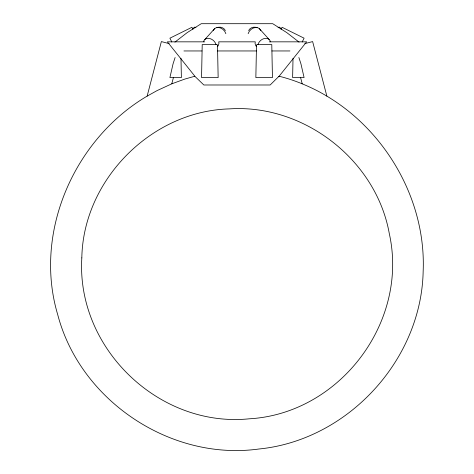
<?xml version="1.0" encoding="UTF-8"?>
<svg xmlns="http://www.w3.org/2000/svg" width="474" height="474" viewBox="0 0 474 474"><rect width="100%" height="100%" fill="white"/><g stroke="black" fill="none" stroke-linecap="round" stroke-linejoin="round"><path stroke-width="0.71" d="M293.015 58.426L292.63 77.576L304.089 77.576L300.925 63.783L298.881 57.52M217.341 46.612L217.501 45.338L218.153 77.576L201.551 77.576L202.214 44.574L217.388 44.574M278.86 76.409L270.162 84.988L203.838 84.988L195.235 76.67L167.358 41.836L204.721 41.836M203.624 41.836L203.832 40.906A7.14 5.404 42 0 1 210.118 38.637A7.14 5.404 42 0 1 216.031 44.574M279.251 76.267C292.328 79.513 304.942 84.485 316.934 90.605C382.388 124.395 426.304 197.403 423.158 271.312C421.404 360.317 347.489 440.275 258.899 449.008C170.711 461.196 80.177 400.702 57.692 314.564C33.192 232.408 74.24 139.083 147.136 96.121L161.367 41.588L169.171 43.626M147.136 96.121L157.066 90.605L171.789 83.821L173.419 77.576M193.191 28.843L194.014 27.451L194.761 27.095L195.958 27.765M175.119 57.508L173.075 63.777L169.911 77.576L181.376 77.576L180.991 58.426M281.135 29.192L282.071 27.291L304.089 38.175L302.199 42.002M248.625 30.537C250.136 27.528 254.159 26.289 257.151 27.759M217.465 46.665L218.33 45.51L218.911 43.567L218.739 41.836L255.261 41.836L255.089 43.567L255.67 45.51L256.535 46.665M213.17 30.484L214.538 28.754L216.114 27.753A7.14 5.404 42 0 1 225.849 33.69M278.753 76.681L306.642 41.836L269.279 41.836M204.821 39.526L214.538 28.754M278.042 27.765L279.239 27.095L279.986 27.451L280.809 28.849M174.918 42.127L187.206 32.605L201.254 23.7L272.734 23.7L286.77 32.605L299.053 42.127M216.849 27.759C219.841 26.289 223.864 27.528 225.375 30.537M171.789 83.821L184.842 79.069L194.749 76.267M304.829 43.626L312.633 41.588L326.864 96.121M256.612 44.574L271.786 44.574L272.449 77.576L255.847 77.576L256.499 45.338L256.659 46.612M183.942 50.955L202.007 50.955M217.448 50.955L256.416 50.955M271.863 50.955L289.934 50.955M269.179 39.526L259.462 28.754L257.886 27.753A7.14 5.404 -42 0 0 248.151 33.69M259.462 28.754L260.83 30.484M192.865 29.187L191.929 27.291L169.911 38.175L171.801 42.002M300.581 77.576L302.211 83.821M270.376 41.836L270.168 40.906A7.14 5.404 -42 0 0 263.882 38.637A7.14 5.404 -42 0 0 257.969 44.574M81.824 257.897C76.243 348.295 159.074 427.933 249.182 418.815C339.609 413.725 408.961 322.113 389.314 233.7C376.261 159.963 303.763 103.818 229.262 108.896C151.313 111.064 83.163 179.924 81.824 257.897"/></g></svg>
